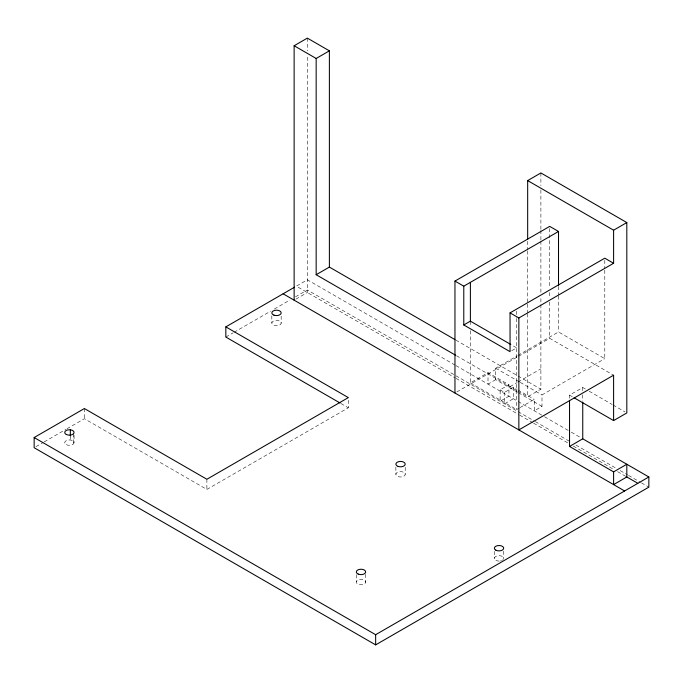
<?xml version="1.0" encoding="UTF-8"?>
<svg xmlns="http://www.w3.org/2000/svg" width="683" height="683" viewBox="0 0 683 683"><rect width="100%" height="100%" fill="white"/><g stroke="black" fill="none" stroke-linecap="round" stroke-linejoin="round"><path stroke-width="0.51" stroke-dasharray="3.42 2.56" d="M35.977 446.665L43.285 442.439M44.199 441.918L66.114 429.257M67.028 428.736L84.385 418.713L206.881 489.438L348.33 407.777L348.33 397.6M225.834 337.052L233.159 332.817M234.073 332.288L270.716 311.141M274.378 309.023L289.951 300.033M295.44 296.857L307.35 289.985L455.023 375.249M295.893 299.145L307.35 292.529L307.35 55.152M511.695 350.721L516.655 347.86L511.217 344.719M470.391 330.717L470.391 382.839L488.012 372.662L508.946 384.751L508.946 396.2L500.135 401.288L500.135 389.839L508.946 384.751M517.501 392.23L495.73 379.663L495.73 368.214L516.963 355.954M517.885 355.416L558.515 331.964L604.788 358.669L604.788 269.819M456.807 391.957L517.509 356.91M518.431 356.372L549.704 338.324L613.599 375.206M495.73 379.663L488.012 384.111L488.012 372.662M510.047 386.655L517.099 382.591M517.979 382.079L540.893 368.846M500.135 389.839L504.541 392.384L513.351 387.295L516.988 389.395M517.979 391.239L527.669 396.832L540.893 389.199L540.893 297.515M470.391 382.839L516.655 409.552L519.302 408.024M520.181 407.52L534.285 399.376L534.285 410.825L541.995 406.376L541.995 394.928L604.788 358.669M569.537 398.283L569.537 395.141L582.753 387.509L585.51 389.097M589.181 391.214L612.13 404.464M613.044 405.002L624.979 411.892M569.537 395.141L572.286 396.729M455.868 340.117L540.893 389.199M495.73 368.214L519.311 381.831M520.224 382.352L541.995 394.928M517.902 389.916L534.285 399.376M456.5 355.741L517.099 390.727M518.406 392.759L541.995 406.376M455.023 365.072L307.35 279.808L296.337 286.168L455.083 377.819M455.945 365.601L543.634 416.22M544.556 416.758L570.399 431.682M571.321 432.211L581.472 438.076M455.945 375.778L534.405 421.07M535.327 421.607L570.399 441.85M575.931 445.051L616.544 468.495M620.241 470.63L627.626 474.89M628.548 475.428L640.543 482.352M641.465 482.89L648.85 487.15M456.005 378.356L518.79 414.607M519.712 415.136L532.638 422.598M533.56 423.136L568.649 443.387M573.268 446.05L613.889 469.511M617.586 471.637L626.815 476.973M340.962 403.516L348.33 407.777M604.788 260.3L604.788 268.761M582.753 387.509L582.753 390.65M582.753 394.834L582.753 401.117M558.515 286.476L558.515 294.936M558.515 295.995L558.515 331.964M549.704 228.515L549.704 288.217M549.704 292.478L549.704 297.805M549.704 302.074L549.704 338.324M540.893 172.953L540.893 185.733M540.893 189.994L540.893 229.386M540.893 230.444L540.893 240.032M540.893 241.09L540.893 293.263M527.669 241.27L527.669 249.79M527.669 250.857L527.669 303.021M527.669 304.089L527.669 312.601M527.669 313.668L527.669 396.832M516.655 311.158L516.655 317.45M516.655 318.5L516.655 409.552M513.351 387.295L513.351 398.744L504.541 403.832L504.541 392.384M503.704 551.164L503.704 558.293M494.355 551.352L494.355 558.472M470.391 321.147L470.391 326.465M405.215 467.249L405.215 474.369A4.67 2.698 0 0 1 398.104 476.597A4.67 2.698 0 0 1 398.317 471.927A4.67 2.698 0 0 1 405.215 474.369M395.875 467.104L395.875 474.233M365.644 574.266L365.644 582.403A4.67 2.698 0 0 1 358.225 584.281A4.67 2.698 0 0 1 359.121 579.636A4.67 2.698 0 0 1 365.644 582.403M356.355 574.685L356.355 581.805M307.35 38.12L307.35 50.892M281.174 316.084L281.174 323.204A4.67 2.698 0 0 1 273.951 325.321A4.67 2.698 0 0 1 274.387 320.651A4.67 2.698 0 0 1 281.174 323.204M271.834 315.785L271.834 322.914M206.881 479.261L206.881 489.438M84.385 408.536L84.385 418.713M74.063 435.336L74.063 442.464M73.585 433.654L73.585 443.83M70.332 435.916L70.332 439.98M503.158 559.65A4.67 2.698 0 0 1 502.449 560.222M501.501 560.675A4.67 2.698 0 0 1 500.391 560.965M499.188 561.076A4.67 2.698 0 0 1 494.364 558.242A4.67 2.698 0 0 1 499.683 555.706A4.67 2.698 0 0 1 503.584 558.993M66.302 444.65A4.67 2.698 0 0 0 73.977 443.165A4.67 2.698 0 0 0 67.916 440.065A4.67 2.698 0 0 0 66.302 444.65"/><path stroke-width="1.02" d="M294.134 300.161L294.134 45.752L307.35 38.12L329.385 50.841L329.385 267.087L454.946 339.579M294.134 45.752L316.161 58.473L329.385 50.841M582.394 438.606L648.85 476.973L648.85 487.15L375.65 644.88L34.15 447.715L34.15 437.538L84.385 408.536L206.881 479.261L348.33 397.6L225.834 326.875L225.834 337.052L340.04 402.987M225.834 326.875L294.569 287.184M316.161 58.473L316.161 274.72L329.385 267.087M527.669 239.144L527.669 180.585L540.893 172.953L626.815 222.564L626.815 412.95L613.599 420.583L574.121 397.788M454.963 393.015L454.963 281.08L549.704 226.38L558.515 231.469L558.515 285.417M454.963 281.08L463.783 286.168L558.515 231.469M527.669 180.585L613.599 230.197L626.815 222.564M463.783 286.168L463.783 324.963L470.391 321.147L510.303 344.189M463.783 324.963L510.047 351.677L510.047 312.882L604.788 258.183L613.599 263.271L613.599 230.197M510.047 312.882L518.858 317.962L613.599 263.271M569.537 400.375L569.537 446.443L582.753 438.81L582.753 402.167M613.599 471.885L626.815 464.252L626.815 476.973L613.599 484.606L613.599 471.885L569.537 446.443M34.15 437.538L375.65 634.703L648.85 476.973M316.161 274.72L455.578 355.211M626.815 476.973L637.837 483.333M283.112 293.801L624.612 490.966M613.599 420.583L613.599 375.206L518.858 429.906L518.858 317.962M470.391 282.352L470.391 321.147M375.65 634.703L375.65 644.88M70.332 429.803L70.332 435.916M358.225 574.104A4.67 2.698 0 0 0 365.644 572.226A4.67 2.698 0 0 0 359.121 569.46A4.67 2.698 0 0 0 358.225 574.104M398.104 466.421A4.67 2.698 0 0 0 405.215 464.192A4.67 2.698 0 0 0 398.317 461.751A4.67 2.698 0 0 0 398.104 466.421M495.841 550.174A4.67 2.698 0 0 0 503.584 548.816A4.67 2.698 0 0 0 497.668 545.623A4.67 2.698 0 0 0 495.841 550.174M273.951 315.145A4.67 2.698 0 0 0 281.174 313.027A4.67 2.698 0 0 0 274.387 310.475A4.67 2.698 0 0 0 273.951 315.145M66.302 434.473A4.67 2.698 0 0 0 73.977 432.988A4.67 2.698 0 0 0 67.916 429.889A4.67 2.698 0 0 0 66.302 434.473"/></g></svg>
